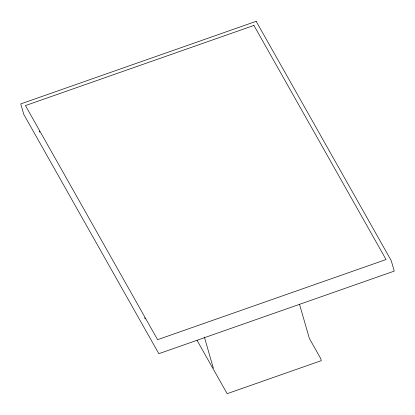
<?xml version="1.0" encoding="UTF-8"?>
<svg xmlns="http://www.w3.org/2000/svg" width="415" height="415" viewBox="0 0 415 415"><rect width="100%" height="100%" fill="white"/><g stroke="black" fill="none" stroke-linecap="round" stroke-linejoin="round"><path stroke-width="0.62" d="M197.058 340.352L227.155 393.679L321.324 360.645L320.717 358.544L309.357 338.422L299.48 304.19M39.181 131.062L39.819 132.188M144.57 317.776L145.209 318.907M204.372 337.073L213.352 368.193M256.164 21.321L20.75 103.906L23.785 114.421L158.836 353.689L394.25 271.104L391.215 260.589L256.164 21.321M253.923 25.434L25.45 105.581L157.586 339.683L386.059 259.536L253.923 25.434"/></g></svg>
